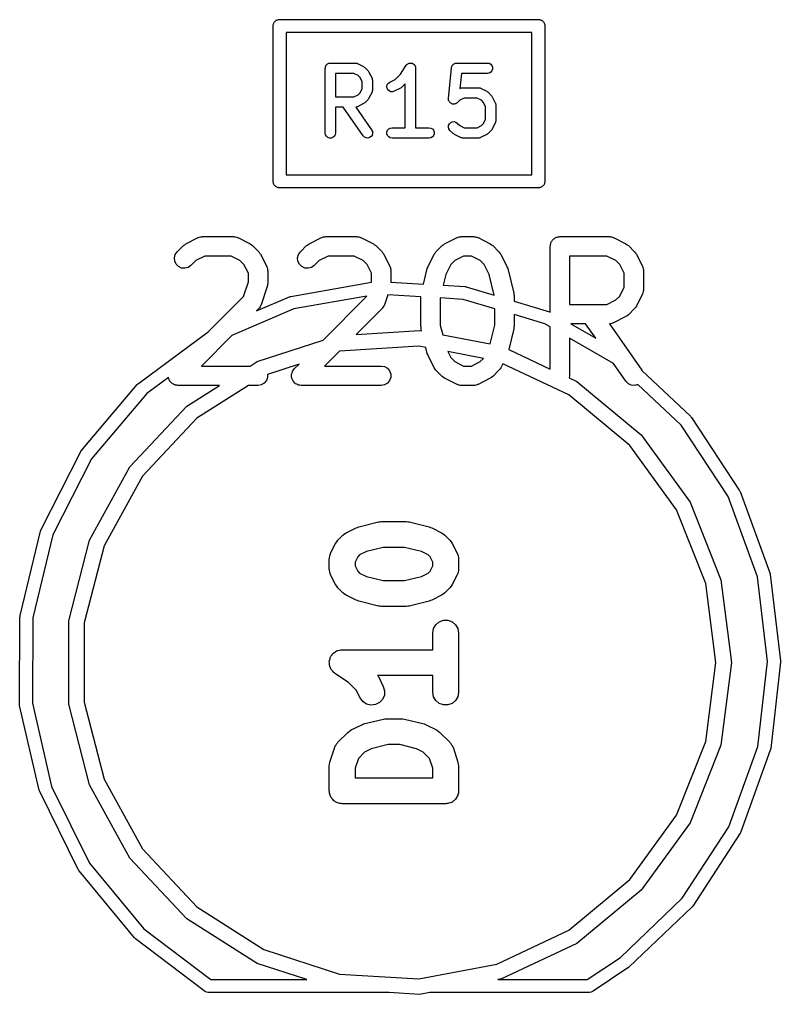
# Model space of a CAD drawing. Extents: x 106.7 to 203.6, y -115.7 to -57.1.
# Drawn here: x 142.1 to 147.98, y -102.89 to -95.36 of the extents above; entities that cross this region are included whole.
import ezdxf

# ---------------------------------------------------------------- set-up
doc = ezdxf.new("R2010")
doc.units = 0
doc.header["$MEASUREMENT"] = 0
doc.layers.add('BLACK', color=7, linetype='CONTINUOUS')

msp = doc.modelspace()

# ---------------------------------------------------------------- linework, layer by layer
at = {"layer": 'BLACK', "linetype": 'CONTINUOUS'}
for p, q in [((144.087, -95.368), (144.091, -95.3665)), ((144.091, -95.3665), (144.095, -95.3643)), ((144.095, -95.3643), (144.1, -95.3635)), ((144.1, -95.3635), (144.104, -95.362)), ((144.104, -95.362), (146.121, -95.362)), ((146.121, -95.362), (146.125, -95.3635)), ((146.125, -95.3635), (146.13, -95.3643)), ((146.13, -95.3643), (146.134, -95.3665)), ((146.134, -95.3665), (146.138, -95.368)), ((144.062, -95.4032), (144.064, -95.399)), ((144.062, -95.4208), (144.062, -95.4032)), ((144.062, -96.6032), (144.063, -95.4208)), ((144.063, -95.4208), (144.062, -95.4208)), ((144.064, -95.399), (144.065, -95.3946)), ((144.065, -95.3946), (144.067, -95.3908)), ((144.067, -95.3908), (144.069, -95.3866)), ((144.069, -95.3866), (144.071, -95.3832)), ((144.071, -95.3832), (144.074, -95.3794)), ((144.074, -95.3794), (144.077, -95.3765)), ((144.077, -95.3765), (144.08, -95.3731)), ((144.08, -95.3731), (144.084, -95.3709)), ((144.084, -95.3709), (144.087, -95.368)), ((146.138, -95.368), (146.141, -95.3709)), ((146.141, -95.3709), (146.145, -95.3731)), ((146.145, -95.3731), (146.148, -95.3765)), ((146.148, -95.3765), (146.151, -95.3794)), ((146.151, -95.3794), (146.154, -95.3832)), ((146.154, -95.3832), (146.156, -95.3866)), ((146.156, -95.3866), (146.158, -95.3908)), ((146.158, -95.3908), (146.16, -95.3946)), ((146.16, -95.3946), (146.161, -95.399)), ((146.161, -95.399), (146.162, -95.4032)), ((146.162, -95.4032), (146.162, -96.6208)), ((144.162, -95.462), (144.162, -96.562)), ((146.062, -95.462), (144.162, -95.462)), ((146.063, -96.562), (146.062, -95.462)), ((144.465, -95.7382), (144.466, -95.7347)), ((144.465, -96.2382), (144.465, -95.7382)), ((144.466, -95.7312), (144.467, -95.728)), ((144.466, -95.7347), (144.466, -95.7312)), ((144.467, -95.728), (144.468, -95.7245)), ((144.468, -95.7245), (144.47, -95.7215)), ((144.47, -95.7215), (144.471, -95.7182)), ((144.471, -95.7182), (144.473, -95.7155)), ((144.473, -95.7155), (144.475, -95.7125)), ((144.475, -95.7125), (144.477, -95.7102)), ((144.477, -95.7102), (144.48, -95.7075)), ((144.48, -95.7075), (144.483, -95.7058)), ((144.483, -95.7058), (144.485, -95.7035)), ((144.485, -95.7035), (144.489, -95.7024)), ((144.489, -95.7024), (144.492, -95.7006)), ((144.492, -95.7006), (144.495, -95.7)), ((144.495, -95.7), (144.498, -95.6988)), ((144.498, -95.6988), (144.502, -95.6988)), ((144.502, -95.6988), (144.505, -95.6982)), ((144.505, -95.6982), (144.696, -95.6982)), ((144.696, -95.6982), (144.698, -95.6986)), ((144.698, -95.6986), (144.7, -95.6985)), ((144.7, -95.6985), (144.705, -95.6998)), ((144.705, -95.6998), (144.71, -95.7006)), ((144.71, -95.7006), (144.712, -95.7018)), ((144.712, -95.7018), (144.714, -95.7024)), ((144.714, -95.7024), (144.761, -95.7262)), ((144.761, -95.7262), (144.766, -95.73)), ((144.766, -95.73), (144.772, -95.7337)), ((144.772, -95.7337), (144.796, -95.7575)), ((145.046, -95.7841), (145.091, -95.716)), ((145.091, -95.716), (145.093, -95.7144)), ((145.093, -95.7144), (145.094, -95.7125)), ((145.094, -95.7125), (145.097, -95.7094)), ((145.097, -95.7094), (145.101, -95.706)), ((145.101, -95.706), (145.103, -95.705)), ((145.103, -95.705), (145.104, -95.7035)), ((145.104, -95.7035), (145.109, -95.7019)), ((145.109, -95.7019), (145.113, -95.6998)), ((145.113, -95.6998), (145.115, -95.6996)), ((145.115, -95.6996), (145.117, -95.6988)), ((145.117, -95.6988), (145.122, -95.6988)), ((145.122, -95.6988), (145.127, -95.6983)), ((145.127, -95.6983), (145.129, -95.6988)), ((145.129, -95.6988), (145.131, -95.6988)), ((145.131, -95.6988), (145.136, -95.7004)), ((145.136, -95.7004), (145.14, -95.7016)), ((145.14, -95.7016), (145.142, -95.7028)), ((145.142, -95.7028), (145.144, -95.7035)), ((145.144, -95.7035), (145.148, -95.7066)), ((145.148, -95.7066), (145.152, -95.7093)), ((145.152, -95.7093), (145.153, -95.7111)), ((145.153, -95.7111), (145.155, -95.7125)), ((145.155, -95.7125), (145.157, -95.7166)), ((145.157, -95.7166), (145.16, -95.7205)), ((145.16, -95.7205), (145.161, -95.7226)), ((145.161, -95.7226), (145.162, -95.7245)), ((145.162, -95.7245), (145.163, -95.7292)), ((145.163, -95.7292), (145.164, -95.7338)), ((145.164, -95.7338), (145.164, -95.736)), ((145.164, -95.736), (145.164, -95.7382)), ((145.164, -95.7382), (145.164, -96.1982)), ((145.418, -95.9723), (145.442, -95.7342)), ((145.442, -95.7312), (145.444, -95.7261)), ((145.442, -95.7328), (145.442, -95.7312)), ((145.442, -95.7342), (145.442, -95.7328)), ((145.444, -95.7261), (145.446, -95.7208)), ((145.446, -95.7196), (145.447, -95.7182)), ((145.446, -95.7208), (145.446, -95.7196)), ((145.447, -95.7182), (145.45, -95.714)), ((145.45, -95.714), (145.454, -95.7096)), ((145.454, -95.7096), (145.455, -95.7087)), ((145.455, -95.7087), (145.456, -95.7075)), ((145.456, -95.7075), (145.461, -95.7048)), ((145.461, -95.7048), (145.465, -95.7017)), ((145.465, -95.7017), (145.467, -95.7014)), ((145.467, -95.7014), (145.468, -95.7006)), ((145.468, -95.7006), (145.473, -95.6996)), ((145.473, -95.6996), (145.479, -95.6983)), ((145.479, -95.6983), (145.48, -95.6985)), ((145.48, -95.6985), (145.482, -95.6982)), ((145.482, -95.6982), (145.72, -95.6982)), ((145.72, -95.6982), (145.733, -95.7006)), ((145.733, -95.7006), (145.745, -95.7075)), ((145.745, -95.7075), (145.754, -95.7182)), ((145.754, -95.7182), (145.759, -95.7312)), ((145.759, -95.7312), (145.759, -95.7451)), ((144.545, -95.7782), (144.545, -95.9601)), ((144.686, -95.7782), (144.545, -95.7782)), ((144.72, -95.7949), (144.686, -95.7782)), ((144.734, -95.8095), (144.72, -95.7949)), ((144.751, -95.8429), (144.734, -95.8095)), ((144.796, -95.7575), (144.799, -95.7628)), ((144.799, -95.7628), (144.803, -95.7679)), ((144.803, -95.7679), (144.827, -95.8155)), ((144.827, -95.8155), (144.828, -95.8177)), ((144.828, -95.8177), (144.829, -95.8197)), ((144.829, -95.8197), (144.829, -95.8244)), ((145.005, -95.8244), (145.046, -95.7841)), ((145.518, -95.7782), (145.506, -95.8955)), ((145.72, -95.7782), (145.518, -95.7782)), ((145.733, -95.7758), (145.72, -95.7782)), ((145.745, -95.7688), (145.733, -95.7758)), ((145.754, -95.7582), (145.745, -95.7688)), ((145.759, -95.7451), (145.754, -95.7582)), ((144.751, -95.8954), (144.751, -95.8429)), ((144.829, -95.8244), (144.831, -95.8289)), ((144.831, -95.8289), (144.831, -95.8312)), ((144.831, -95.8312), (144.831, -95.8334)), ((144.831, -95.8334), (144.831, -95.9049)), ((144.942, -95.8786), (144.945, -95.8651)), ((144.943, -95.8925), (144.942, -95.8786)), ((144.949, -95.9049), (144.943, -95.8925)), ((144.945, -95.8651), (144.953, -95.8535)), ((144.953, -95.8535), (144.964, -95.8453)), ((144.964, -95.8453), (145.005, -95.8244)), ((145.047, -95.893), (144.999, -95.9168)), ((145.052, -95.8892), (145.047, -95.893)), ((145.057, -95.8855), (145.052, -95.8892)), ((145.084, -95.8586), (145.057, -95.8855)), ((145.084, -96.1982), (145.084, -95.8586)), ((145.506, -95.8955), (145.511, -95.8929)), ((145.511, -95.8929), (145.513, -95.8922)), ((145.513, -95.8922), (145.515, -95.8911)), ((145.515, -95.8911), (145.52, -95.8903)), ((145.52, -95.8903), (145.525, -95.8889)), ((145.525, -95.8889), (145.527, -95.8891)), ((145.527, -95.8891), (145.529, -95.8887)), ((145.529, -95.8887), (145.648, -95.8887)), ((145.648, -95.8887), (145.65, -95.8891)), ((145.65, -95.8891), (145.653, -95.8889)), ((145.653, -95.8889), (145.657, -95.8903)), ((145.657, -95.8903), (145.662, -95.8911)), ((145.662, -95.8911), (145.664, -95.8922)), ((145.664, -95.8922), (145.666, -95.8929)), ((145.666, -95.8929), (145.714, -95.9167)), ((144.545, -95.9601), (144.686, -95.9601)), ((144.686, -95.9601), (144.72, -95.9434)), ((144.72, -95.9434), (144.734, -95.9288)), ((144.734, -95.9288), (144.751, -95.8954)), ((144.803, -95.9704), (144.799, -95.9755)), ((144.827, -95.9227), (144.803, -95.9704)), ((144.828, -95.9205), (144.827, -95.9227)), ((144.829, -95.9185), (144.828, -95.9205)), ((144.831, -95.9094), (144.829, -95.9139)), ((144.829, -95.9139), (144.829, -95.9185)), ((144.831, -95.9049), (144.831, -95.9071)), ((144.831, -95.9071), (144.831, -95.9094)), ((144.96, -95.9144), (144.949, -95.9049)), ((144.972, -95.92), (144.96, -95.9144)), ((144.986, -95.9208), (144.972, -95.92)), ((144.999, -95.9168), (144.986, -95.9208)), ((145.539, -95.9687), (145.505, -95.9854)), ((145.639, -95.9687), (145.539, -95.9687)), ((145.672, -95.9854), (145.639, -95.9687)), ((145.714, -95.9167), (145.719, -95.9205)), ((145.719, -95.9205), (145.724, -95.9242)), ((145.724, -95.9242), (145.748, -95.948)), ((145.748, -95.948), (145.752, -95.9532)), ((145.752, -95.9532), (145.755, -95.9584)), ((145.755, -95.9584), (145.779, -96.006)), ((144.604, -96.0401), (144.545, -96.0401)), ((144.545, -96.0401), (144.545, -96.2382)), ((144.758, -96.2611), (144.604, -96.0401)), ((144.705, -96.0385), (144.701, -96.0397)), ((144.701, -96.0397), (144.824, -96.2153)), ((144.71, -96.0377), (144.705, -96.0385)), ((144.712, -96.0365), (144.71, -96.0377)), ((144.714, -96.0359), (144.712, -96.0365)), ((144.761, -96.0121), (144.714, -96.0359)), ((144.766, -96.0082), (144.761, -96.0121)), ((144.772, -96.0046), (144.766, -96.0082)), ((144.796, -95.9808), (144.772, -96.0046)), ((144.799, -95.9755), (144.796, -95.9808)), ((145.418, -95.9726), (145.418, -95.9723)), ((145.418, -95.9728), (145.418, -95.9726)), ((145.418, -95.9795), (145.418, -95.9728)), ((145.419, -95.9862), (145.418, -95.9795)), ((145.419, -95.9864), (145.419, -95.9862)), ((145.419, -95.9866), (145.419, -95.9864)), ((145.422, -95.9927), (145.419, -95.9866)), ((145.425, -95.9988), (145.422, -95.9927)), ((145.425, -95.999), (145.425, -95.9988)), ((145.425, -95.9992), (145.425, -95.999)), ((145.43, -96.004), (145.425, -95.9992)), ((145.434, -96.0088), (145.43, -96.004)), ((145.435, -96.0089), (145.434, -96.0088)), ((145.435, -96.0091), (145.435, -96.0089)), ((145.441, -96.0119), (145.435, -96.0091)), ((145.447, -96.0148), (145.441, -96.0119)), ((145.447, -96.0149), (145.447, -96.0148)), ((145.447, -96.0148), (145.447, -96.0148)), ((145.454, -96.0155), (145.447, -96.0149)), ((145.461, -96.0162), (145.454, -96.0155)), ((145.468, -96.0144), (145.461, -96.0161)), ((145.461, -96.0161), (145.461, -96.0161)), ((145.461, -96.0161), (145.461, -96.0162)), ((145.474, -96.0127), (145.468, -96.0144)), ((145.475, -96.0125), (145.474, -96.0126)), ((145.474, -96.0126), (145.474, -96.0127)), ((145.48, -96.0087), (145.475, -96.0125)), ((145.486, -96.0049), (145.48, -96.0087)), ((145.505, -95.9854), (145.486, -96.0046)), ((145.486, -96.0046), (145.486, -96.0047)), ((145.486, -96.0047), (145.486, -96.0049)), ((145.687, -96), (145.672, -95.9854)), ((145.703, -96.0333), (145.687, -96)), ((145.703, -96.1335), (145.703, -96.0333)), ((145.779, -96.006), (145.78, -96.0082)), ((145.78, -96.0082), (145.781, -96.0102)), ((145.781, -96.0102), (145.782, -96.0148)), ((145.782, -96.0148), (145.783, -96.0193)), ((145.783, -96.0193), (145.783, -96.0216)), ((145.783, -96.0216), (145.783, -96.0239)), ((145.783, -96.0239), (145.783, -96.143)), ((145.418, -96.1941), (145.419, -96.1802)), ((145.421, -96.2075), (145.418, -96.1941)), ((145.419, -96.1802), (145.425, -96.1676)), ((145.425, -96.1676), (145.435, -96.1578)), ((145.435, -96.1578), (145.447, -96.1519)), ((145.447, -96.1519), (145.461, -96.1507)), ((145.461, -96.1507), (145.475, -96.1543)), ((145.475, -96.1543), (145.486, -96.1623)), ((145.486, -96.1623), (145.505, -96.1815)), ((145.505, -96.1815), (145.539, -96.1982)), ((145.639, -96.1982), (145.672, -96.1815)), ((145.672, -96.1815), (145.687, -96.1669)), ((145.687, -96.1669), (145.703, -96.1335)), ((145.779, -96.1608), (145.755, -96.2085)), ((145.78, -96.1586), (145.779, -96.1608)), ((145.781, -96.1566), (145.78, -96.1586)), ((145.782, -96.152), (145.781, -96.1566)), ((145.783, -96.1475), (145.782, -96.152)), ((145.783, -96.143), (145.783, -96.1452)), ((145.783, -96.1452), (145.783, -96.1475)), ((144.468, -96.2519), (144.465, -96.2382)), ((144.475, -96.2639), (144.468, -96.2519)), ((144.485, -96.2728), (144.475, -96.2639)), ((144.536, -96.2639), (144.525, -96.2728)), ((144.543, -96.2519), (144.536, -96.2639)), ((144.545, -96.2382), (144.543, -96.2519)), ((144.768, -96.271), (144.758, -96.2611)), ((144.781, -96.2768), (144.768, -96.271)), ((144.819, -96.2665), (144.808, -96.2744)), ((144.827, -96.2551), (144.819, -96.2665)), ((144.824, -96.2153), (144.83, -96.2278)), ((144.831, -96.2417), (144.827, -96.2551)), ((144.83, -96.2278), (144.831, -96.2417)), ((144.942, -96.2312), (144.947, -96.2182)), ((144.942, -96.2451), (144.942, -96.2312)), ((144.947, -96.2582), (144.942, -96.2451)), ((144.947, -96.2182), (144.956, -96.2075)), ((144.956, -96.2688), (144.947, -96.2582)), ((144.956, -96.2075), (144.968, -96.2006)), ((144.968, -96.2758), (144.956, -96.2688)), ((144.968, -96.2006), (144.982, -96.1982)), ((144.982, -96.1982), (145.084, -96.1982)), ((145.164, -96.1982), (145.267, -96.1982)), ((145.267, -96.1982), (145.281, -96.2006)), ((145.281, -96.2006), (145.293, -96.2075)), ((145.293, -96.2688), (145.281, -96.2758)), ((145.293, -96.2075), (145.302, -96.2182)), ((145.302, -96.2582), (145.293, -96.2688)), ((145.302, -96.2182), (145.307, -96.2312)), ((145.307, -96.2451), (145.302, -96.2582)), ((145.307, -96.2312), (145.307, -96.2451)), ((145.429, -96.2189), (145.421, -96.2075)), ((145.453, -96.2427), (145.429, -96.2189)), ((145.459, -96.2463), (145.453, -96.2427)), ((145.464, -96.2502), (145.459, -96.2463)), ((145.511, -96.274), (145.464, -96.2502)), ((145.539, -96.1982), (145.639, -96.1982)), ((145.714, -96.2502), (145.666, -96.274)), ((145.719, -96.2463), (145.714, -96.2502)), ((145.724, -96.2427), (145.719, -96.2463)), ((145.748, -96.2189), (145.724, -96.2427)), ((145.752, -96.2136), (145.748, -96.2189)), ((145.755, -96.2085), (145.752, -96.2136)), ((144.498, -96.2776), (144.485, -96.2728)), ((144.512, -96.2776), (144.498, -96.2776)), ((144.525, -96.2728), (144.512, -96.2776)), ((144.795, -96.278), (144.781, -96.2768)), ((144.808, -96.2744), (144.795, -96.278)), ((144.982, -96.2782), (144.968, -96.2758)), ((145.267, -96.2782), (144.982, -96.2782)), ((145.281, -96.2758), (145.267, -96.2782)), ((145.513, -96.2746), (145.511, -96.274)), ((145.515, -96.2758), (145.513, -96.2746)), ((145.52, -96.2766), (145.515, -96.2758)), ((145.525, -96.2779), (145.52, -96.2766)), ((145.527, -96.2778), (145.525, -96.2779)), ((145.529, -96.2782), (145.527, -96.2778)), ((145.648, -96.2782), (145.529, -96.2782)), ((145.65, -96.2778), (145.648, -96.2782)), ((145.653, -96.2779), (145.65, -96.2778)), ((145.657, -96.2766), (145.653, -96.2779)), ((145.662, -96.2758), (145.657, -96.2766)), ((145.664, -96.2746), (145.662, -96.2758)), ((145.666, -96.274), (145.664, -96.2746)), ((144.162, -96.562), (146.063, -96.562)), ((144.062, -96.6208), (144.062, -96.6032)), ((144.064, -96.625), (144.062, -96.6208)), ((144.065, -96.6294), (144.064, -96.625)), ((144.067, -96.6332), (144.065, -96.6294)), ((144.069, -96.6374), (144.067, -96.6332)), ((144.071, -96.6408), (144.069, -96.6374)), ((144.074, -96.6446), (144.071, -96.6408)), ((144.077, -96.6475), (144.074, -96.6446)), ((144.08, -96.6509), (144.077, -96.6475)), ((146.148, -96.6475), (146.145, -96.6509)), ((146.151, -96.6446), (146.148, -96.6475)), ((146.154, -96.6408), (146.151, -96.6446)), ((146.156, -96.6374), (146.154, -96.6408)), ((146.158, -96.6332), (146.156, -96.6374)), ((146.16, -96.6294), (146.158, -96.6332)), ((146.161, -96.625), (146.16, -96.6294)), ((146.162, -96.6208), (146.161, -96.625)), ((144.084, -96.6531), (144.08, -96.6509)), ((144.087, -96.656), (144.084, -96.6531)), ((144.091, -96.6575), (144.087, -96.656)), ((144.095, -96.6597), (144.091, -96.6575)), ((144.1, -96.6605), (144.095, -96.6597)), ((144.104, -96.662), (144.1, -96.6605)), ((146.121, -96.662), (144.104, -96.662)), ((146.125, -96.6605), (146.121, -96.662)), ((146.13, -96.6597), (146.125, -96.6605)), ((146.134, -96.6575), (146.13, -96.6597)), ((146.138, -96.656), (146.134, -96.6575)), ((146.141, -96.6531), (146.138, -96.656)), ((146.145, -96.6509), (146.141, -96.6531)), ((143.379, -97.1021), (143.388, -97.0949)), ((143.388, -97.0949), (143.484, -97.0473)), ((143.484, -97.0473), (143.488, -97.0461)), ((143.488, -97.0461), (143.492, -97.0439)), ((143.492, -97.0439), (143.5, -97.0424)), ((143.5, -97.0424), (143.509, -97.0399)), ((143.509, -97.0399), (143.513, -97.0401)), ((143.513, -97.0401), (143.517, -97.0394)), ((143.517, -97.0394), (143.755, -97.0394)), ((143.755, -97.0394), (143.76, -97.0401)), ((143.76, -97.0401), (143.764, -97.0399)), ((143.764, -97.0399), (143.772, -97.0424)), ((143.772, -97.0424), (143.781, -97.0439)), ((143.781, -97.0439), (143.785, -97.0461)), ((143.785, -97.0461), (143.789, -97.0473)), ((143.789, -97.0473), (143.884, -97.0949)), ((143.884, -97.0949), (143.894, -97.1021)), ((144.331, -97.1021), (144.341, -97.0949)), ((144.341, -97.0949), (144.436, -97.0473)), ((144.436, -97.0473), (144.44, -97.0461)), ((144.44, -97.0461), (144.444, -97.0439)), ((144.444, -97.0439), (144.453, -97.0424)), ((144.453, -97.0424), (144.461, -97.0399)), ((144.461, -97.0399), (144.465, -97.0401)), ((144.465, -97.0401), (144.47, -97.0394)), ((144.47, -97.0394), (144.708, -97.0394)), ((144.708, -97.0394), (144.712, -97.0401)), ((144.712, -97.0401), (144.716, -97.0399)), ((144.716, -97.0399), (144.725, -97.0424)), ((144.725, -97.0424), (144.733, -97.0439)), ((144.733, -97.0439), (144.737, -97.0461)), ((144.737, -97.0461), (144.741, -97.0473)), ((144.741, -97.0473), (144.837, -97.0949)), ((144.837, -97.0949), (144.846, -97.1021)), ((145.379, -97.1021), (145.388, -97.0949)), ((145.388, -97.0949), (145.484, -97.0473)), ((145.484, -97.0473), (145.488, -97.0461)), ((145.488, -97.0461), (145.492, -97.0439)), ((145.492, -97.0439), (145.5, -97.0424)), ((145.5, -97.0424), (145.509, -97.0399)), ((145.509, -97.0399), (145.513, -97.0401)), ((145.513, -97.0401), (145.517, -97.0394)), ((145.517, -97.0394), (145.612, -97.0394)), ((145.612, -97.0394), (145.617, -97.0401)), ((145.617, -97.0401), (145.621, -97.0399)), ((145.621, -97.0399), (145.629, -97.0424)), ((145.629, -97.0424), (145.638, -97.0439)), ((145.638, -97.0439), (145.642, -97.0461)), ((145.642, -97.0461), (145.646, -97.0473)), ((145.646, -97.0473), (145.741, -97.0949)), ((145.741, -97.0949), (145.751, -97.1021)), ((146.205, -97.1014), (146.208, -97.0952)), ((146.208, -97.0952), (146.209, -97.0887)), ((146.209, -97.0887), (146.212, -97.083)), ((146.212, -97.083), (146.214, -97.0769)), ((146.214, -97.0769), (146.218, -97.0719)), ((146.218, -97.0719), (146.222, -97.0662)), ((146.222, -97.0662), (146.227, -97.062)), ((146.227, -97.062), (146.231, -97.0569)), ((146.231, -97.0569), (146.237, -97.0536)), ((146.237, -97.0536), (146.242, -97.0494)), ((146.242, -97.0494), (146.248, -97.0472)), ((146.248, -97.0472), (146.254, -97.0439)), ((146.254, -97.0439), (146.26, -97.0428)), ((146.26, -97.0428), (146.266, -97.0405)), ((146.266, -97.0405), (146.273, -97.0405)), ((146.273, -97.0405), (146.279, -97.0394)), ((146.279, -97.0394), (146.66, -97.0394)), ((146.66, -97.0394), (146.664, -97.0401)), ((146.664, -97.0401), (146.669, -97.0399)), ((146.669, -97.0399), (146.677, -97.0424)), ((146.677, -97.0424), (146.686, -97.0439)), ((146.686, -97.0439), (146.69, -97.0461)), ((146.69, -97.0461), (146.694, -97.0473)), ((146.694, -97.0473), (146.789, -97.0949)), ((146.789, -97.0949), (146.799, -97.1021)), ((143.306, -97.1779), (143.321, -97.1566)), ((143.321, -97.1566), (143.369, -97.109)), ((143.369, -97.109), (143.379, -97.1021)), ((143.894, -97.1021), (143.904, -97.109)), ((143.904, -97.109), (143.951, -97.1566)), ((143.951, -97.1566), (143.958, -97.1664)), ((143.958, -97.1664), (143.965, -97.1761)), ((144.259, -97.1779), (144.274, -97.1566)), ((144.274, -97.1566), (144.321, -97.109)), ((144.321, -97.109), (144.331, -97.1021)), ((144.846, -97.1021), (144.856, -97.109)), ((144.856, -97.109), (144.904, -97.1566)), ((144.904, -97.1566), (144.911, -97.1664)), ((144.911, -97.1664), (144.918, -97.1761)), ((145.307, -97.1761), (145.314, -97.1664)), ((145.314, -97.1664), (145.321, -97.1566)), ((145.321, -97.1566), (145.369, -97.109)), ((145.369, -97.109), (145.379, -97.1021)), ((145.751, -97.1021), (145.761, -97.109)), ((145.761, -97.109), (145.808, -97.1566)), ((145.808, -97.1566), (145.815, -97.1664)), ((145.815, -97.1664), (145.822, -97.1761)), ((146.204, -97.1144), (146.205, -97.1079)), ((146.204, -97.6221), (146.204, -97.1144)), ((146.205, -97.1079), (146.205, -97.1014)), ((146.799, -97.1021), (146.808, -97.109)), ((146.808, -97.109), (146.856, -97.1566)), ((146.856, -97.1566), (146.863, -97.1664)), ((146.863, -97.1664), (146.87, -97.1761)), ((143.3, -97.2031), (143.306, -97.1779)), ((143.302, -97.229), (143.3, -97.2031)), ((143.313, -97.2526), (143.302, -97.229)), ((143.466, -97.2236), (143.427, -97.2627)), ((143.535, -97.1894), (143.466, -97.2236)), ((143.738, -97.1894), (143.535, -97.1894)), ((143.806, -97.2236), (143.738, -97.1894)), ((143.837, -97.254), (143.806, -97.2236)), ((143.965, -97.1761), (144.013, -97.2713)), ((144.252, -97.2031), (144.259, -97.1779)), ((144.254, -97.229), (144.252, -97.2031)), ((144.265, -97.2526), (144.254, -97.229)), ((144.419, -97.2236), (144.38, -97.2627)), ((144.487, -97.1894), (144.419, -97.2236)), ((144.69, -97.1894), (144.487, -97.1894)), ((144.759, -97.2236), (144.69, -97.1894)), ((144.789, -97.254), (144.759, -97.2236)), ((144.918, -97.1761), (144.965, -97.2713)), ((145.26, -97.2713), (145.307, -97.1761)), ((145.466, -97.2236), (145.436, -97.254)), ((145.535, -97.1894), (145.466, -97.2236)), ((145.595, -97.1894), (145.535, -97.1894)), ((145.663, -97.2236), (145.595, -97.1894)), ((145.694, -97.254), (145.663, -97.2236)), ((145.822, -97.1761), (145.87, -97.2713)), ((146.354, -97.1894), (146.354, -97.5632)), ((146.642, -97.1894), (146.354, -97.1894)), ((146.711, -97.2236), (146.642, -97.1894)), ((146.741, -97.254), (146.711, -97.2236)), ((146.87, -97.1761), (146.918, -97.2713)), ((143.331, -97.2711), (143.313, -97.2526)), ((143.355, -97.2821), (143.331, -97.2711)), ((143.381, -97.2843), (143.355, -97.2821)), ((143.406, -97.2776), (143.381, -97.2843)), ((143.427, -97.2627), (143.406, -97.2776)), ((143.871, -97.3226), (143.837, -97.254)), ((143.871, -97.3879), (143.871, -97.3226)), ((144.013, -97.2713), (144.014, -97.2755)), ((144.014, -97.2755), (144.016, -97.2792)), ((144.016, -97.2792), (144.018, -97.2879)), ((144.018, -97.2879), (144.02, -97.2963)), ((144.02, -97.2963), (144.02, -97.3006)), ((144.02, -97.3006), (144.021, -97.3049)), ((144.021, -97.3049), (144.021, -97.4001)), ((144.284, -97.2711), (144.265, -97.2526)), ((144.307, -97.2821), (144.284, -97.2711)), ((144.333, -97.2843), (144.307, -97.2821)), ((144.358, -97.2776), (144.333, -97.2843)), ((144.38, -97.2627), (144.358, -97.2776)), ((144.823, -97.3226), (144.789, -97.254)), ((144.823, -97.3879), (144.823, -97.3226)), ((144.965, -97.2713), (144.967, -97.2755)), ((144.967, -97.2755), (144.969, -97.2792)), ((144.969, -97.2792), (144.97, -97.2879)), ((144.97, -97.2879), (144.973, -97.2963)), ((144.973, -97.2963), (144.972, -97.3006)), ((144.972, -97.3006), (144.973, -97.3049)), ((144.973, -97.3049), (144.973, -97.3907)), ((145.224, -97.4056), (145.254, -97.2867)), ((145.254, -97.2867), (145.257, -97.2792)), ((145.257, -97.2792), (145.26, -97.2713)), ((145.436, -97.254), (145.398, -97.331)), ((145.732, -97.331), (145.694, -97.254)), ((145.87, -97.2713), (145.872, -97.2792)), ((145.872, -97.2792), (145.876, -97.2867)), ((145.876, -97.2867), (145.923, -97.4771)), ((146.776, -97.3226), (146.741, -97.254)), ((146.776, -97.43), (146.776, -97.3226)), ((146.918, -97.2713), (146.919, -97.2755)), ((146.919, -97.2755), (146.921, -97.2792)), ((146.921, -97.2792), (146.923, -97.2879)), ((146.923, -97.2879), (146.925, -97.2963)), ((146.925, -97.2963), (146.925, -97.3006)), ((146.925, -97.3006), (146.926, -97.3049)), ((146.926, -97.3049), (146.926, -97.4477)), ((143.833, -97.5024), (143.871, -97.3879)), ((144.021, -97.4001), (144.019, -97.4119)), ((144.199, -97.5009), (144.822, -97.3923)), ((144.822, -97.3923), (144.823, -97.3879)), ((144.973, -97.3907), (145.224, -97.4056)), ((145.398, -97.331), (145.377, -97.4147)), ((145.772, -97.492), (145.732, -97.331)), ((144.017, -97.4238), (143.969, -97.5667)), ((144.019, -97.4119), (144.017, -97.4238)), ((145.377, -97.4147), (145.543, -97.4246)), ((145.543, -97.4246), (145.543, -97.4246)), ((145.543, -97.4246), (145.549, -97.4253)), ((145.549, -97.4253), (145.552, -97.4261)), ((145.552, -97.4261), (145.554, -97.4266)), ((145.554, -97.4266), (145.772, -97.492)), ((146.741, -97.4985), (146.776, -97.43)), ((146.921, -97.4734), (146.919, -97.4771)), ((146.923, -97.4647), (146.921, -97.4734)), ((146.925, -97.4563), (146.923, -97.4647)), ((146.926, -97.4477), (146.925, -97.452)), ((146.925, -97.452), (146.925, -97.4563)), ((143.56, -97.7754), (143.833, -97.5024)), ((143.934, -97.6131), (144.188, -97.5042)), ((144.188, -97.5042), (144.194, -97.5021)), ((144.194, -97.5021), (144.197, -97.5017)), ((144.197, -97.5017), (144.199, -97.5009)), ((144.786, -97.5), (144.222, -97.5984)), ((144.448, -97.8394), (144.785, -97.5024)), ((144.785, -97.5024), (144.786, -97.5)), ((144.948, -97.4894), (144.922, -97.5667)), ((145.204, -97.5046), (144.948, -97.4894)), ((145.204, -97.7334), (145.204, -97.5046)), ((145.531, -97.5241), (145.354, -97.5135)), ((145.354, -97.5135), (145.354, -97.7242)), ((145.776, -97.5974), (145.531, -97.5241)), ((145.923, -97.4771), (145.924, -97.4863)), ((145.924, -97.4863), (145.926, -97.4953)), ((145.926, -97.4953), (145.926, -97.538)), ((145.926, -97.538), (146.198, -97.6196)), ((146.642, -97.5632), (146.711, -97.5289)), ((146.711, -97.5289), (146.741, -97.4985)), ((146.918, -97.4813), (146.87, -97.5765)), ((146.919, -97.4771), (146.918, -97.4813)), ((144.222, -97.5984), (143.744, -97.8035)), ((143.951, -97.596), (143.934, -97.6131)), ((143.954, -97.5924), (143.951, -97.596)), ((143.957, -97.5896), (143.954, -97.5924)), ((143.961, -97.5818), (143.957, -97.5896)), ((143.966, -97.5746), (143.961, -97.5818)), ((143.967, -97.5705), (143.966, -97.5746)), ((143.969, -97.5667), (143.967, -97.5705)), ((144.904, -97.596), (144.704, -97.796)), ((144.906, -97.5924), (144.904, -97.596)), ((144.909, -97.5896), (144.906, -97.5924)), ((144.914, -97.5818), (144.909, -97.5896)), ((144.919, -97.5746), (144.914, -97.5818)), ((144.92, -97.5705), (144.919, -97.5746)), ((144.922, -97.5667), (144.92, -97.5705)), ((145.776, -97.7242), (145.776, -97.5974)), ((146.198, -97.6196), (146.198, -97.6196)), ((146.198, -97.6196), (146.198, -97.6196)), ((146.198, -97.6196), (146.204, -97.6218)), ((146.204, -97.6218), (146.204, -97.6221)), ((146.354, -97.5632), (146.642, -97.5632)), ((146.856, -97.596), (146.808, -97.6436)), ((146.863, -97.5862), (146.856, -97.596)), ((146.87, -97.5765), (146.863, -97.5862)), ((146.163, -97.7137), (145.926, -97.6424)), ((145.926, -97.6424), (145.926, -97.7334)), ((146.789, -97.6577), (146.694, -97.7053)), ((146.799, -97.6505), (146.789, -97.6577)), ((146.808, -97.6436), (146.799, -97.6505)), ((143.021, -98.1741), (143.56, -97.7754)), ((144.704, -97.796), (145.195, -97.7651)), ((145.195, -97.7651), (145.21, -97.768)), ((145.206, -97.7425), (145.204, -97.7334)), ((145.206, -97.7516), (145.206, -97.7425)), ((145.21, -97.768), (145.206, -97.7516)), ((145.354, -97.7242), (145.373, -97.7989)), ((145.739, -97.8689), (145.776, -97.7242)), ((145.923, -97.7516), (145.883, -97.9117)), ((145.924, -97.7425), (145.923, -97.7516)), ((145.926, -97.7334), (145.924, -97.7425)), ((146.204, -97.7372), (146.163, -97.7137)), ((146.204, -98.0627), (146.204, -97.7372)), ((146.363, -97.7132), (146.557, -97.8253)), ((146.478, -97.7132), (146.363, -97.7132)), ((146.557, -97.8253), (146.478, -97.7132)), ((146.664, -97.7124), (146.661, -97.713)), ((146.661, -97.713), (146.912, -98.0714)), ((146.669, -97.7127), (146.664, -97.7124)), ((146.677, -97.7102), (146.669, -97.7127)), ((146.686, -97.7087), (146.677, -97.7102)), ((146.69, -97.7065), (146.686, -97.7087)), ((146.694, -97.7053), (146.69, -97.7065)), ((143.744, -97.8035), (143.508, -98.0394)), ((143.94, -98.0046), (144.448, -97.8394)), ((145.373, -97.7989), (145.739, -97.8689)), ((146.692, -98.0191), (146.354, -97.8238)), ((146.354, -97.8238), (146.354, -98.1144)), ((144.576, -97.9233), (144.46, -98.0394)), ((145.188, -97.8848), (144.576, -97.9233)), ((145.242, -97.8952), (145.188, -97.8848)), ((145.254, -97.9421), (145.242, -97.8952)), ((145.688, -97.9803), (145.413, -97.9277)), ((145.413, -97.9277), (145.436, -97.9747)), ((145.883, -97.9117), (146.204, -98.0627)), ((145.257, -97.9496), (145.254, -97.9421)), ((145.26, -97.9574), (145.257, -97.9496)), ((145.307, -98.0527), (145.26, -97.9574)), ((145.436, -97.9747), (145.466, -98.0051)), ((145.663, -98.0051), (145.688, -97.9803)), ((143.508, -98.0394), (143.885, -98.0394)), ((143.885, -98.0394), (143.94, -98.0046)), ((144.263, -98.0249), (144.02, -98.1038)), ((144.213, -98.08), (144.214, -98.0769)), ((144.214, -98.0769), (144.221, -98.0694)), ((144.221, -98.0694), (144.226, -98.0613)), ((144.226, -98.0613), (144.263, -98.0249)), ((144.46, -98.0394), (144.898, -98.0394)), ((144.898, -98.0394), (144.924, -98.0439)), ((144.924, -98.0439), (144.946, -98.0569)), ((144.946, -98.0569), (144.963, -98.0769)), ((144.963, -98.0769), (144.972, -98.1014)), ((145.314, -98.0623), (145.307, -98.0527)), ((145.321, -98.0722), (145.314, -98.0623)), ((145.369, -98.1198), (145.321, -98.0722)), ((145.466, -98.0051), (145.535, -98.0394)), ((145.535, -98.0394), (145.595, -98.0394)), ((145.595, -98.0394), (145.663, -98.0051)), ((145.808, -98.0722), (145.761, -98.1198)), ((145.815, -98.0623), (145.808, -98.0722)), ((145.822, -98.0527), (145.815, -98.0623)), ((145.838, -98.0219), (145.822, -98.0527)), ((146.347, -98.2614), (145.838, -98.0219)), ((146.789, -98.1574), (146.692, -98.0191)), ((146.912, -98.0714), (146.913, -98.0745)), ((146.913, -98.0745), (147.288, -98.4276)), ((143.253, -98.1268), (143.085, -98.251)), ((143.253, -98.1274), (143.253, -98.1268)), ((143.254, -98.1305), (143.253, -98.1274)), ((143.254, -98.1338), (143.254, -98.1305)), ((143.258, -98.1427), (143.254, -98.1338)), ((143.262, -98.1519), (143.258, -98.1427)), ((143.264, -98.1544), (143.262, -98.1519)), ((143.265, -98.1574), (143.264, -98.1544)), ((144.011, -98.1519), (143.994, -98.1718)), ((144.02, -98.1274), (144.011, -98.1519)), ((144.02, -98.1038), (144.02, -98.1274)), ((144.204, -98.1078), (144.205, -98.1047)), ((144.205, -98.1176), (144.204, -98.1078)), ((144.205, -98.1014), (144.209, -98.0921)), ((144.205, -98.1047), (144.205, -98.1014)), ((144.205, -98.1274), (144.205, -98.1176)), ((144.206, -98.1305), (144.205, -98.1274)), ((144.207, -98.1338), (144.206, -98.1305)), ((144.211, -98.1427), (144.207, -98.1338)), ((144.209, -98.0921), (144.211, -98.0827)), ((144.211, -98.0827), (144.213, -98.08)), ((144.214, -98.1519), (144.211, -98.1427)), ((144.216, -98.1544), (144.214, -98.1519)), ((144.218, -98.1574), (144.216, -98.1544)), ((144.963, -98.1519), (144.946, -98.1718)), ((144.972, -98.1274), (144.963, -98.1519)), ((144.972, -98.1014), (144.972, -98.1274)), ((145.379, -98.1267), (145.369, -98.1198)), ((145.388, -98.1338), (145.379, -98.1267)), ((145.484, -98.1815), (145.388, -98.1338)), ((145.741, -98.1338), (145.646, -98.1815)), ((145.751, -98.1267), (145.741, -98.1338)), ((145.761, -98.1198), (145.751, -98.1267)), ((146.354, -98.1144), (146.351, -98.1318)), ((146.351, -98.1318), (146.411, -98.1601)), ((142.579, -98.695), (143.012, -98.182)), ((143.012, -98.182), (143.017, -98.1775)), ((143.017, -98.1775), (143.019, -98.1759)), ((143.019, -98.1759), (143.021, -98.1741)), ((143.272, -98.1643), (143.265, -98.1574)), ((143.279, -98.1718), (143.272, -98.1643)), ((143.281, -98.1735), (143.279, -98.1718)), ((143.284, -98.1758), (143.281, -98.1735)), ((143.293, -98.18), (143.284, -98.1758)), ((143.301, -98.1849), (143.293, -98.18)), ((143.304, -98.1854), (143.301, -98.1849)), ((143.307, -98.1868), (143.304, -98.1854)), ((143.317, -98.1877), (143.307, -98.1868)), ((143.327, -98.1894), (143.317, -98.1877)), ((143.649, -98.1894), (143.327, -98.1894)), ((143.396, -98.3498), (143.649, -98.1894)), ((143.871, -98.1894), (143.472, -98.4422)), ((143.946, -98.1894), (143.871, -98.1894)), ((143.971, -98.1849), (143.946, -98.1894)), ((143.994, -98.1718), (143.971, -98.1849)), ((144.225, -98.1643), (144.218, -98.1574)), ((144.231, -98.1718), (144.225, -98.1643)), ((144.234, -98.1735), (144.231, -98.1718)), ((144.236, -98.1758), (144.234, -98.1735)), ((144.245, -98.18), (144.236, -98.1758)), ((144.254, -98.1849), (144.245, -98.18)), ((144.257, -98.1854), (144.254, -98.1849)), ((144.26, -98.1868), (144.257, -98.1854)), ((144.27, -98.1877), (144.26, -98.1868)), ((144.279, -98.1894), (144.27, -98.1877)), ((144.898, -98.1894), (144.279, -98.1894)), ((144.924, -98.1849), (144.898, -98.1894)), ((144.946, -98.1718), (144.924, -98.1849)), ((145.488, -98.1827), (145.484, -98.1815)), ((145.492, -98.1849), (145.488, -98.1827)), ((145.5, -98.1864), (145.492, -98.1849)), ((145.509, -98.1889), (145.5, -98.1864)), ((145.513, -98.1886), (145.509, -98.1889)), ((145.517, -98.1894), (145.513, -98.1886)), ((145.612, -98.1894), (145.517, -98.1894)), ((145.617, -98.1886), (145.612, -98.1894)), ((145.621, -98.1889), (145.617, -98.1886)), ((145.629, -98.1864), (145.621, -98.1889)), ((145.638, -98.1849), (145.629, -98.1864)), ((145.642, -98.1827), (145.638, -98.1849)), ((145.646, -98.1815), (145.642, -98.1827)), ((146.411, -98.1601), (146.907, -98.5707)), ((146.808, -98.1758), (146.789, -98.1574)), ((146.831, -98.1868), (146.808, -98.1758)), ((146.857, -98.1891), (146.831, -98.1868)), ((146.882, -98.1824), (146.857, -98.1891)), ((147.215, -98.4964), (146.882, -98.1824)), ((143.085, -98.251), (142.659, -98.7551)), ((146.82, -98.6529), (146.347, -98.2614)), ((142.955, -98.8194), (143.396, -98.3498)), ((143.472, -98.4422), (143.052, -98.8899)), ((147.288, -98.4276), (147.292, -98.4321)), ((147.292, -98.4321), (147.294, -98.4344)), ((147.294, -98.4344), (147.296, -98.4365)), ((147.296, -98.4365), (147.665, -98.9972)), ((147.579, -99.0474), (147.215, -98.4964)), ((146.907, -98.5707), (147.286, -99.0919)), ((147.181, -99.1497), (146.82, -98.6529)), ((142.269, -99.3036), (142.573, -98.7046)), ((142.659, -98.7551), (142.36, -99.3437)), ((142.573, -98.7046), (142.576, -98.6993)), ((142.576, -98.6993), (142.577, -98.6972)), ((142.577, -98.6972), (142.579, -98.695)), ((142.644, -99.3839), (142.955, -98.8194)), ((143.052, -98.8899), (142.756, -99.4281)), ((147.806, -99.6672), (147.579, -99.0474)), ((147.665, -98.9972), (147.668, -99.0026)), ((147.668, -99.0026), (147.669, -99.0051)), ((147.669, -99.0051), (147.671, -99.0075)), ((147.671, -99.0075), (147.901, -99.6383)), ((147.286, -99.0919), (147.523, -99.6909)), ((147.407, -99.7207), (147.181, -99.1497)), ((144.714, -99.286), (144.724, -99.2816)), ((144.724, -99.2816), (144.876, -99.2435)), ((144.876, -99.2435), (144.889, -99.2426)), ((144.889, -99.2426), (144.901, -99.2405)), ((144.901, -99.2405), (145.091, -99.2405)), ((145.091, -99.2405), (145.103, -99.2426)), ((145.103, -99.2426), (145.115, -99.2435)), ((145.115, -99.2435), (145.268, -99.2816)), ((145.268, -99.2816), (145.278, -99.286)), ((142.107, -99.9673), (142.265, -99.3145)), ((142.36, -99.3437), (142.205, -99.9852)), ((142.265, -99.3145), (142.266, -99.3086)), ((142.266, -99.3086), (142.268, -99.3062)), ((142.268, -99.3062), (142.269, -99.3036)), ((144.563, -99.3841), (144.601, -99.346)), ((144.601, -99.346), (144.614, -99.3368)), ((144.614, -99.3368), (144.627, -99.3272)), ((144.627, -99.3272), (144.704, -99.2891)), ((144.704, -99.2891), (144.714, -99.286)), ((145.278, -99.286), (145.288, -99.2891)), ((145.288, -99.2891), (145.364, -99.3272)), ((145.364, -99.3272), (145.377, -99.3368)), ((145.377, -99.3368), (145.39, -99.346)), ((145.39, -99.346), (145.429, -99.3841)), ((142.484, -100.008), (142.644, -99.3839)), ((142.756, -99.4281), (142.603, -100.023)), ((144.506, -99.4862), (144.545, -99.41)), ((144.545, -99.41), (144.554, -99.3972)), ((144.554, -99.3972), (144.563, -99.3841)), ((145.429, -99.3841), (145.438, -99.3972)), ((145.438, -99.3972), (145.447, -99.41)), ((145.447, -99.41), (145.485, -99.4862)), ((144.497, -99.5195), (144.5, -99.5083)), ((144.5, -99.5083), (144.502, -99.4967)), ((144.502, -99.4967), (144.505, -99.4918)), ((144.505, -99.4918), (144.506, -99.4862)), ((144.731, -99.4989), (144.716, -99.514)), ((144.783, -99.4729), (144.731, -99.4989)), ((144.913, -99.4405), (144.783, -99.4729)), ((145.079, -99.4405), (144.913, -99.4405)), ((145.209, -99.4729), (145.079, -99.4405)), ((145.26, -99.4989), (145.209, -99.4729)), ((145.276, -99.514), (145.26, -99.4989)), ((145.485, -99.4862), (145.487, -99.4918)), ((145.487, -99.4918), (145.49, -99.4967)), ((145.49, -99.4967), (145.492, -99.5083)), ((145.492, -99.5083), (145.495, -99.5195)), ((144.496, -99.531), (144.497, -99.5253)), ((144.496, -99.6071), (144.496, -99.531)), ((144.497, -99.5253), (144.497, -99.5195)), ((144.716, -99.514), (144.696, -99.5546)), ((144.696, -99.5546), (144.696, -99.5835)), ((144.696, -99.5835), (144.716, -99.6241)), ((145.296, -99.5546), (145.276, -99.514)), ((145.276, -99.6241), (145.296, -99.5835)), ((145.296, -99.5835), (145.296, -99.5546)), ((145.495, -99.5195), (145.495, -99.5253)), ((145.495, -99.5253), (145.496, -99.531)), ((145.496, -99.531), (145.496, -99.6071)), ((144.497, -99.6128), (144.496, -99.6071)), ((144.497, -99.6186), (144.497, -99.6128)), ((144.5, -99.6298), (144.497, -99.6186)), ((144.502, -99.6413), (144.5, -99.6298)), ((144.505, -99.6463), (144.502, -99.6413)), ((144.506, -99.6519), (144.505, -99.6463)), ((144.545, -99.7281), (144.506, -99.6519)), ((144.716, -99.6241), (144.731, -99.6392)), ((144.731, -99.6392), (144.783, -99.6652)), ((145.209, -99.6652), (145.26, -99.6392)), ((145.26, -99.6392), (145.276, -99.6241)), ((145.485, -99.6519), (145.447, -99.7281)), ((145.487, -99.6463), (145.485, -99.6519)), ((145.49, -99.6413), (145.487, -99.6463)), ((145.492, -99.6298), (145.49, -99.6413)), ((145.495, -99.6186), (145.492, -99.6298)), ((145.496, -99.6071), (145.495, -99.6128)), ((145.495, -99.6128), (145.495, -99.6186)), ((147.901, -99.6383), (147.903, -99.6442)), ((147.903, -99.6442), (147.903, -99.6469)), ((147.903, -99.6469), (147.904, -99.6496)), ((147.904, -99.6496), (147.984, -100.317)), ((144.554, -99.7409), (144.545, -99.7281)), ((144.783, -99.6652), (144.913, -99.6976)), ((144.913, -99.6976), (145.079, -99.6976)), ((145.079, -99.6976), (145.209, -99.6652)), ((145.447, -99.7281), (145.438, -99.7409)), ((147.484, -100.33), (147.407, -99.7207)), ((147.523, -99.6909), (147.604, -100.33)), ((147.884, -100.323), (147.806, -99.6672)), ((144.563, -99.754), (144.554, -99.7409)), ((144.601, -99.7921), (144.563, -99.754)), ((144.614, -99.8013), (144.601, -99.7921)), ((144.627, -99.8109), (144.614, -99.8013)), ((144.704, -99.849), (144.627, -99.8109)), ((145.364, -99.8109), (145.288, -99.849)), ((145.377, -99.8013), (145.364, -99.8109)), ((145.39, -99.7921), (145.377, -99.8013)), ((145.429, -99.754), (145.39, -99.7921)), ((145.438, -99.7409), (145.429, -99.754)), ((144.714, -99.8521), (144.704, -99.849)), ((144.724, -99.8565), (144.714, -99.8521)), ((144.876, -99.8946), (144.724, -99.8565)), ((145.268, -99.8565), (145.115, -99.8946)), ((145.278, -99.8521), (145.268, -99.8565)), ((145.288, -99.849), (145.278, -99.8521)), ((144.889, -99.8955), (144.876, -99.8946)), ((144.901, -99.8976), (144.889, -99.8955)), ((145.091, -99.8976), (144.901, -99.8976)), ((145.103, -99.8955), (145.091, -99.8976)), ((145.115, -99.8946), (145.103, -99.8955)), ((142.102, -100.65), (142.105, -99.9788)), ((142.105, -99.9788), (142.106, -99.9726)), ((142.106, -99.97), (142.107, -99.9673)), ((142.106, -99.9726), (142.106, -99.97)), ((142.205, -99.9852), (142.202, -100.645)), ((142.484, -100.652), (142.484, -100.008)), ((142.603, -100.023), (142.603, -100.637)), ((145.302, -100.068), (145.319, -100.038)), ((145.319, -100.038), (145.346, -100.016)), ((145.346, -100.016), (145.379, -100.004)), ((145.379, -100.004), (145.413, -100.004)), ((145.413, -100.004), (145.446, -100.016)), ((145.446, -100.016), (145.473, -100.038)), ((145.473, -100.038), (145.49, -100.068)), ((145.296, -100.102), (145.302, -100.068)), ((145.296, -100.231), (145.296, -100.102)), ((145.49, -100.068), (145.496, -100.102)), ((145.496, -100.102), (145.496, -100.56)), ((144.517, -100.272), (144.524, -100.262)), ((144.524, -100.262), (144.528, -100.259)), ((144.528, -100.259), (144.532, -100.254)), ((144.532, -100.254), (144.542, -100.248)), ((144.542, -100.248), (144.552, -100.241)), ((144.552, -100.241), (144.557, -100.24)), ((144.557, -100.24), (144.562, -100.237)), ((144.562, -100.237), (144.573, -100.235)), ((144.573, -100.235), (144.585, -100.232)), ((144.585, -100.232), (144.59, -100.232)), ((144.59, -100.232), (144.596, -100.231)), ((144.596, -100.231), (145.296, -100.231)), ((144.496, -100.325), (144.497, -100.319)), ((144.497, -100.336), (144.496, -100.325)), ((144.497, -100.314), (144.502, -100.302)), ((144.497, -100.319), (144.497, -100.314)), ((144.497, -100.348), (144.497, -100.336)), ((144.502, -100.302), (144.504, -100.291)), ((144.504, -100.291), (144.507, -100.286)), ((144.507, -100.286), (144.509, -100.281)), ((144.509, -100.281), (144.517, -100.272)), ((147.407, -100.939), (147.484, -100.33)), ((147.604, -100.33), (147.523, -100.969)), ((147.809, -100.978), (147.884, -100.323)), ((147.984, -100.328), (147.908, -100.995)), ((147.984, -100.317), (147.984, -100.323)), ((147.984, -100.323), (147.984, -100.325)), ((147.984, -100.325), (147.984, -100.328)), ((144.499, -100.354), (144.497, -100.348)), ((144.5, -100.359), (144.499, -100.354)), ((144.505, -100.37), (144.5, -100.359)), ((144.509, -100.381), (144.505, -100.37)), ((144.513, -100.385), (144.509, -100.381)), ((144.515, -100.39), (144.513, -100.385)), ((144.524, -100.398), (144.515, -100.39)), ((144.532, -100.408), (144.524, -100.398)), ((144.536, -100.41), (144.532, -100.408)), ((144.54, -100.414), (144.536, -100.41)), ((144.646, -100.485), (144.54, -100.414)), ((144.704, -100.543), (144.646, -100.485)), ((145.296, -100.431), (144.87, -100.431)), ((144.87, -100.431), (144.876, -100.439)), ((144.876, -100.439), (144.914, -100.515)), ((145.296, -100.56), (145.296, -100.431)), ((144.735, -100.604), (144.704, -100.543)), ((144.914, -100.515), (144.924, -100.548)), ((144.924, -100.548), (144.922, -100.583)), ((145.302, -100.594), (145.296, -100.56)), ((145.496, -100.56), (145.49, -100.594)), ((142.603, -100.637), (142.756, -101.232)), ((144.756, -100.632), (144.735, -100.604)), ((144.785, -100.651), (144.756, -100.632)), ((144.884, -100.64), (144.853, -100.655)), ((144.908, -100.615), (144.884, -100.64)), ((144.922, -100.583), (144.908, -100.615)), ((145.319, -100.624), (145.302, -100.594)), ((145.346, -100.646), (145.319, -100.624)), ((145.473, -100.624), (145.446, -100.646)), ((145.49, -100.594), (145.473, -100.624)), ((142.102, -100.653), (142.102, -100.65)), ((142.102, -100.656), (142.102, -100.653)), ((142.103, -100.662), (142.102, -100.656)), ((142.254, -101.316), (142.103, -100.662)), ((142.202, -100.645), (142.35, -101.288)), ((142.644, -101.276), (142.484, -100.652)), ((144.818, -100.659), (144.785, -100.651)), ((144.853, -100.655), (144.818, -100.659)), ((145.379, -100.658), (145.346, -100.646)), ((145.413, -100.658), (145.379, -100.658)), ((145.446, -100.646), (145.413, -100.658)), ((144.762, -100.805), (144.915, -100.767)), ((144.915, -100.767), (144.927, -100.766)), ((144.927, -100.766), (144.939, -100.764)), ((144.939, -100.764), (145.053, -100.764)), ((145.053, -100.764), (145.065, -100.766)), ((145.065, -100.766), (145.077, -100.767)), ((145.077, -100.767), (145.23, -100.805)), ((144.639, -100.87), (144.653, -100.861)), ((144.653, -100.861), (144.665, -100.851)), ((144.665, -100.851), (144.742, -100.813)), ((144.742, -100.813), (144.752, -100.81)), ((144.752, -100.81), (144.762, -100.805)), ((145.23, -100.805), (145.24, -100.81)), ((145.24, -100.81), (145.25, -100.813)), ((145.25, -100.813), (145.326, -100.851)), ((145.326, -100.851), (145.339, -100.861)), ((145.339, -100.861), (145.352, -100.87)), ((144.563, -100.946), (144.639, -100.87)), ((145.352, -100.87), (145.429, -100.946)), ((147.181, -101.51), (147.407, -100.939)), ((144.501, -101.099), (144.539, -100.985)), ((144.539, -100.985), (144.542, -100.98)), ((144.542, -100.98), (144.543, -100.974)), ((144.543, -100.974), (144.55, -100.965)), ((144.55, -100.965), (144.556, -100.955)), ((144.556, -100.955), (144.56, -100.951)), ((144.56, -100.951), (144.563, -100.946)), ((144.821, -100.997), (144.769, -101.023)), ((144.951, -100.964), (144.821, -100.997)), ((145.041, -100.964), (144.951, -100.964)), ((145.171, -100.997), (145.041, -100.964)), ((145.222, -101.023), (145.171, -100.997)), ((145.429, -100.946), (145.432, -100.951)), ((145.432, -100.951), (145.436, -100.955)), ((145.436, -100.955), (145.442, -100.965)), ((145.442, -100.965), (145.448, -100.974)), ((145.448, -100.974), (145.45, -100.98)), ((145.45, -100.98), (145.453, -100.985)), ((145.453, -100.985), (145.491, -101.099)), ((147.523, -100.969), (147.286, -101.568)), ((147.585, -101.599), (147.809, -100.978)), ((147.905, -101.007), (147.677, -101.639)), ((147.906, -101.004), (147.905, -101.007)), ((147.907, -101.002), (147.906, -101.004)), ((147.908, -100.995), (147.907, -101.002)), ((144.721, -101.071), (144.696, -101.147)), ((144.769, -101.023), (144.721, -101.071)), ((145.27, -101.071), (145.222, -101.023)), ((145.296, -101.147), (145.27, -101.071)), ((144.496, -101.131), (144.499, -101.115)), ((144.496, -101.321), (144.496, -101.131)), ((144.499, -101.115), (144.501, -101.099)), ((144.696, -101.147), (144.696, -101.221)), ((145.296, -101.221), (145.296, -101.147)), ((145.491, -101.099), (145.493, -101.115)), ((145.493, -101.115), (145.496, -101.131)), ((145.496, -101.131), (145.496, -101.321)), ((142.756, -101.232), (143.052, -101.77)), ((144.696, -101.221), (145.296, -101.221)), ((142.255, -101.319), (142.254, -101.316)), ((142.35, -101.288), (142.643, -101.88)), ((142.955, -101.841), (142.644, -101.276)), ((142.256, -101.322), (142.255, -101.319)), ((142.258, -101.327), (142.256, -101.322)), ((142.556, -101.929), (142.258, -101.327)), ((142.258, -101.327), (142.258, -101.327)), ((142.258, -101.327), (142.258, -101.327)), ((144.497, -101.33), (144.496, -101.321)), ((144.497, -101.339), (144.497, -101.33)), ((144.5, -101.347), (144.497, -101.339)), ((144.502, -101.356), (144.5, -101.347)), ((144.506, -101.363), (144.502, -101.356)), ((144.509, -101.371), (144.506, -101.363)), ((144.515, -101.378), (144.509, -101.371)), ((144.519, -101.386), (144.515, -101.378)), ((144.526, -101.391), (144.519, -101.386)), ((144.532, -101.398), (144.526, -101.391)), ((145.466, -101.391), (145.46, -101.398)), ((145.473, -101.386), (145.466, -101.391)), ((145.477, -101.378), (145.473, -101.386)), ((145.483, -101.371), (145.477, -101.378)), ((145.486, -101.363), (145.483, -101.371)), ((145.49, -101.356), (145.486, -101.363)), ((145.491, -101.347), (145.49, -101.356)), ((145.494, -101.339), (145.491, -101.347)), ((145.496, -101.321), (145.494, -101.33)), ((145.494, -101.33), (145.494, -101.339)), ((144.539, -101.402), (144.532, -101.398)), ((144.546, -101.408), (144.539, -101.402)), ((144.554, -101.411), (144.546, -101.408)), ((144.562, -101.415), (144.554, -101.411)), ((144.57, -101.417), (144.562, -101.415)), ((144.579, -101.42), (144.57, -101.417)), ((144.587, -101.42), (144.579, -101.42)), ((144.596, -101.421), (144.587, -101.42)), ((145.396, -101.421), (144.596, -101.421)), ((145.405, -101.42), (145.396, -101.421)), ((145.413, -101.42), (145.405, -101.42)), ((145.421, -101.417), (145.413, -101.42)), ((145.43, -101.415), (145.421, -101.417)), ((145.438, -101.411), (145.43, -101.415)), ((145.446, -101.408), (145.438, -101.411)), ((145.453, -101.402), (145.446, -101.408)), ((145.46, -101.398), (145.453, -101.402)), ((146.82, -102.007), (147.181, -101.51)), ((147.286, -101.568), (146.907, -102.089)), ((147.225, -102.152), (147.585, -101.599)), ((147.672, -101.649), (147.306, -102.212)), ((147.674, -101.647), (147.672, -101.649)), ((147.675, -101.644), (147.674, -101.647)), ((147.677, -101.639), (147.675, -101.644)), ((143.052, -101.77), (143.472, -102.218)), ((143.396, -102.31), (142.955, -101.841)), ((142.643, -101.88), (143.063, -102.388)), ((142.557, -101.932), (142.556, -101.929)), ((142.558, -101.934), (142.557, -101.932)), ((142.562, -101.939), (142.558, -101.934)), ((142.99, -102.457), (142.562, -101.939)), ((146.347, -102.399), (146.82, -102.007)), ((146.907, -102.089), (146.411, -102.5)), ((143.472, -102.218), (143.991, -102.547)), ((146.746, -102.608), (147.225, -102.152)), ((147.298, -102.221), (146.812, -102.684)), ((147.3, -102.219), (147.298, -102.221)), ((147.302, -102.217), (147.3, -102.219)), ((147.306, -102.212), (147.302, -102.217)), ((143.94, -102.655), (143.396, -102.31)), ((143.063, -102.388), (143.581, -102.78)), ((145.791, -102.66), (146.347, -102.399)), ((142.992, -102.459), (142.99, -102.457)), ((142.994, -102.461), (142.992, -102.459)), ((142.998, -102.465), (142.994, -102.461)), ((143.53, -102.866), (142.998, -102.465)), ((146.411, -102.5), (145.828, -102.774)), ((143.991, -102.547), (144.575, -102.737)), ((144.323, -102.78), (143.94, -102.655)), ((145.188, -102.775), (145.791, -102.66)), ((146.489, -102.78), (146.746, -102.608)), ((144.575, -102.737), (145.188, -102.775)), ((146.805, -102.689), (146.537, -102.868)), ((146.806, -102.688), (146.805, -102.689)), ((146.807, -102.688), (146.806, -102.688)), ((146.812, -102.684), (146.807, -102.688)), ((143.581, -102.78), (144.323, -102.78)), ((145.828, -102.774), (145.798, -102.78)), ((145.798, -102.78), (146.489, -102.78)), ((143.532, -102.869), (143.53, -102.866)), ((143.547, -102.878), (143.532, -102.869)), ((143.56, -102.88), (143.547, -102.878)), ((144.958, -102.88), (143.56, -102.88)), ((145.195, -102.895), (144.958, -102.88)), ((145.274, -102.88), (145.195, -102.895)), ((146.504, -102.88), (145.274, -102.88)), ((146.508, -102.88), (146.504, -102.88)), ((146.504, -102.88), (146.504, -102.88)), ((146.504, -102.88), (146.504, -102.88)), ((146.521, -102.878), (146.508, -102.88)), ((146.536, -102.869), (146.521, -102.878)), ((146.537, -102.868), (146.536, -102.869))]:
    msp.add_line(p, q, dxfattribs=at)

doc.saveas('drawing.dxf')
